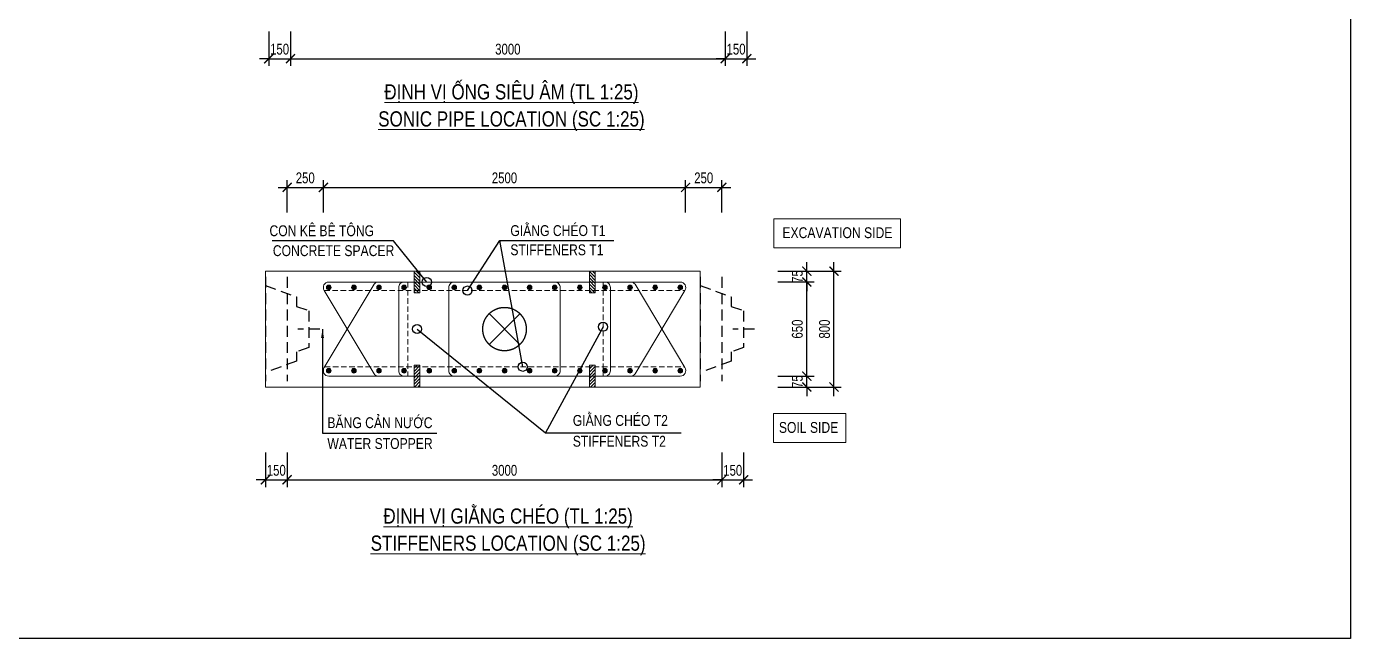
# Model space of a CAD drawing. Header units: millimetres. Extents: x 2746337 to 7547699, y -363432 to 15720.
# Drawn here: x 2907651 to 2944197, y -262419 to -245520 of the extents above; entities that cross this region are included whole.
import ezdxf
from ezdxf.enums import TextEntityAlignment as Align

# ---------------------------------------------------------------- set-up
doc = ezdxf.new("R2010")
doc.units = ezdxf.units.MM
doc.header["$LTSCALE"] = 1200
doc.header["$PDMODE"] = 3
doc.linetypes.add('CENTER', pattern=[2, 1.25, -0.25, 0.25, -0.25])
doc.linetypes.add('HIDDEN', pattern=[0.375, 0.25, -0.125])
for name, color, linetype, lineweight in [('5', 5, 'Continuous', 13), ('BOUND', 3, 'Continuous', 20), ('CWS', 8, 'HIDDEN', 9), ('ENOTE', 2, 'Continuous', 15), ('GRID', 74, 'CENTER', 15), ('K-THUOC', 1, 'Continuous', 18), ('LEADER', 8, 'Continuous', 9), ('MCT', 6, 'Continuous', 20), ('T2HI', 4, 'HIDDEN', 13), ('TEXTMA', 2, 'Continuous', 13), ('TEXTVN', 2, 'Continuous', 20), ('TIE', 4, 'Continuous', 13)]:
    doc.layers.add(name, color=color, linetype=linetype, lineweight=lineweight)
for name, color, linetype in [('CDC.04.HIDDEN', 8, 'HIDDEN'), ('CDC.11.NOTE', 8, 'Continuous'), ('MIE', 5, 'HIDDEN')]:
    doc.layers.add(name, color=color, linetype=linetype)
doc.styles.add('DB_Arial', font='arial.ttf', dxfattribs={"width": 0.8})
doc.styles.add('SMTEXT', font='arial.ttf', dxfattribs={"width": 0.75})
doc.dimstyles.new('BSV1-100', dxfattribs={"dimtxt": 300, "dimasz": 250, "dimexe": 200, "dimexo": 0, "dimgap": 108, "dimtad": 1, "dimdec": 0, "dimdsep": 46, "dimtxsty": 'SMTEXT', "dimblk": 'ARCHTICK', "dimcen": 100, "dimdle": 250, "dimclrd": 256, "dimclre": 256, "dimclrt": 1, "dimadec": 0, "dimazin": 0, "dimtfac": 1, "dimtdec": 0, "dimtix": 1, "dimtmove": 2, "dimatfit": 3, "dimfxl": 720, "dimfxlon": 1, "dimtolj": 1, "dimtzin": 0, "dimarcsym": 0})
doc.dimstyles.new('BSV25', dxfattribs={"dimtxt": 300, "dimasz": 250, "dimexe": 200, "dimexo": 0, "dimgap": 108, "dimtad": 1, "dimdec": 0, "dimlfac": 0.25, "dimdsep": 46, "dimtxsty": 'SMTEXT', "dimblk": 'ARCHTICK', "dimcen": 100, "dimdle": 250, "dimclrd": 256, "dimclre": 256, "dimclrt": 2, "dimadec": 0, "dimazin": 0, "dimtfac": 1, "dimtdec": 0, "dimtix": 1, "dimtmove": 2, "dimatfit": 3, "dimfxl": 800, "dimfxlon": 1, "dimtolj": 1, "dimtzin": 0, "dimarcsym": 0})

# ---------------------------------------------------------------- blocks, each defined once
blk = doc.blocks.new('_ArchTick')
at = {"color": 0, "linetype": 'ByBlock', "const_width": 0.15}
blk.add_lwpolyline([(-0.5, -0.5), (0.5, 0.5)], dxfattribs=at)
blk = doc.blocks.new('*D1370')
at = {"layer": 'Defpoints', "color": 0, "transparency": 16777216}
for p in [(2928440, -252275), (2929940, -252275), (2928440, -255475)]:
    blk.add_point(p, dxfattribs=at)
at = {"layer": 'K-THUOC', "lineweight": -2, "transparency": 16777216}
for p, q in [((2929940, -255725), (2929940, -252025)), ((2929140, -252275), (2930140, -252275)), ((2929140, -255475), (2930140, -255475))]:
    blk.add_line(p, q, dxfattribs=at)
at = {"layer": 'K-THUOC', "lineweight": -2, "transparency": 16777216, "xscale": 250, "yscale": 250, "zscale": 250}
for p, rotation in [((2929940, -252275), 90), ((2929940, -255475), 270)]:
    blk.add_blockref('_ArchTick', p, dxfattribs=dict(at, rotation=rotation))
at = {"layer": 'K-THUOC', "color": 2, "transparency": 16777216, "insert": (2929679, -253875), "char_height": 300, "attachment_point": 5, "rotation": 90, "style": 'SMTEXT'}
blk.add_mtext('\\A1;800', dxfattribs=at)
blk = doc.blocks.new('*D1371')
at = {"layer": 'Defpoints', "color": 0, "transparency": 16777216}
for p in [(2928440, -255175), (2929190, -255175), (2928082, -255475)]:
    blk.add_point(p, dxfattribs=at)
at = {"layer": 'K-THUOC', "lineweight": -2, "transparency": 16777216}
for p, q in [((2929190, -255175), (2929190, -254925)), ((2928440, -255175), (2929390, -255175)), ((2929190, -255475), (2929190, -255175)), ((2928390, -255475), (2929390, -255475)), ((2929190, -255475), (2929190, -255725))]:
    blk.add_line(p, q, dxfattribs=at)
at = {"layer": 'K-THUOC', "lineweight": -2, "transparency": 16777216, "xscale": 250, "yscale": 250, "zscale": 250}
for p, rotation in [((2929190, -255175), 270), ((2929190, -255475), 90)]:
    blk.add_blockref('_ArchTick', p, dxfattribs=dict(at, rotation=rotation))
at = {"layer": 'K-THUOC', "color": 2, "transparency": 16777216, "insert": (2928929, -255325), "char_height": 300, "attachment_point": 5, "rotation": 90, "style": 'SMTEXT'}
blk.add_mtext('\\A1;75', dxfattribs=at)
blk = doc.blocks.new('*D1372')
at = {"layer": 'Defpoints', "color": 0, "transparency": 16777216}
for p in [(2928082, -252575), (2929190, -252575), (2928082, -255175)]:
    blk.add_point(p, dxfattribs=at)
at = {"layer": 'K-THUOC', "lineweight": -2, "transparency": 16777216}
for p, q in [((2929190, -255425), (2929190, -252325)), ((2928390, -252575), (2929390, -252575)), ((2928390, -255175), (2929390, -255175))]:
    blk.add_line(p, q, dxfattribs=at)
at = {"layer": 'K-THUOC', "lineweight": -2, "transparency": 16777216, "xscale": 250, "yscale": 250, "zscale": 250}
for p, rotation in [((2929190, -252575), 90), ((2929190, -255175), 270)]:
    blk.add_blockref('_ArchTick', p, dxfattribs=dict(at, rotation=rotation))
at = {"layer": 'K-THUOC', "color": 2, "transparency": 16777216, "insert": (2928929, -253875), "char_height": 300, "attachment_point": 5, "rotation": 90, "style": 'SMTEXT'}
blk.add_mtext('\\A1;650', dxfattribs=at)
blk = doc.blocks.new('*D1373')
at = {"layer": 'Defpoints', "color": 0, "transparency": 16777216}
for p in [(2928082, -252275), (2929190, -252275), (2928082, -252575)]:
    blk.add_point(p, dxfattribs=at)
at = {"layer": 'K-THUOC', "lineweight": -2, "transparency": 16777216}
for p, q in [((2929190, -252275), (2929190, -252025)), ((2928390, -252275), (2929390, -252275)), ((2929190, -252575), (2929190, -252275)), ((2928390, -252575), (2929390, -252575)), ((2929190, -252575), (2929190, -252825))]:
    blk.add_line(p, q, dxfattribs=at)
at = {"layer": 'K-THUOC', "lineweight": -2, "transparency": 16777216, "xscale": 250, "yscale": 250, "zscale": 250}
for p, rotation in [((2929190, -252275), 270), ((2929190, -252575), 90)]:
    blk.add_blockref('_ArchTick', p, dxfattribs=dict(at, rotation=rotation))
at = {"layer": 'K-THUOC', "color": 2, "transparency": 16777216, "insert": (2928929, -252425), "char_height": 300, "attachment_point": 5, "rotation": 90, "style": 'SMTEXT'}
blk.add_mtext('\\A1;75', dxfattribs=at)
blk = doc.blocks.new('*D1428')
at = {"layer": 'Defpoints', "color": 0, "transparency": 16777216}
for p in [(2914337, -245659), (2914937, -245659), (2914937, -246409)]:
    blk.add_point(p, dxfattribs=at)
at = {"layer": 'K-THUOC', "lineweight": -2, "transparency": 16777216}
for p, q in [((2914337, -245659), (2914337, -246609)), ((2914937, -245659), (2914937, -246609)), ((2914337, -246409), (2914087, -246409)), ((2914337, -246409), (2914937, -246409)), ((2914937, -246409), (2915187, -246409))]:
    blk.add_line(p, q, dxfattribs=at)
at = {"layer": 'K-THUOC', "lineweight": -2, "transparency": 16777216, "xscale": 250, "yscale": 250, "zscale": 250}
blk.add_blockref('_ArchTick', (2914337, -246409), dxfattribs=at)
at = {"layer": 'K-THUOC', "lineweight": -2, "transparency": 16777216, "xscale": 250, "yscale": 250, "zscale": 250, "rotation": 180}
blk.add_blockref('_ArchTick', (2914937, -246409), dxfattribs=at)
at = {"layer": 'K-THUOC', "color": 2, "transparency": 16777216, "insert": (2914637, -246148), "char_height": 300, "attachment_point": 5, "style": 'SMTEXT'}
blk.add_mtext('\\A1;150', dxfattribs=at)
blk = doc.blocks.new('*D1429')
at = {"layer": 'Defpoints', "color": 0, "transparency": 16777216}
for p in [(2926937, -245659), (2927537, -245659), (2927537, -246409)]:
    blk.add_point(p, dxfattribs=at)
at = {"layer": 'K-THUOC', "lineweight": -2, "transparency": 16777216}
for p, q in [((2926937, -245659), (2926937, -246609)), ((2927537, -245659), (2927537, -246609)), ((2926937, -246409), (2926687, -246409)), ((2926937, -246409), (2927537, -246409)), ((2927537, -246409), (2927787, -246409))]:
    blk.add_line(p, q, dxfattribs=at)
at = {"layer": 'K-THUOC', "lineweight": -2, "transparency": 16777216, "xscale": 250, "yscale": 250, "zscale": 250}
blk.add_blockref('_ArchTick', (2926937, -246409), dxfattribs=at)
at = {"layer": 'K-THUOC', "lineweight": -2, "transparency": 16777216, "xscale": 250, "yscale": 250, "zscale": 250, "rotation": 180}
blk.add_blockref('_ArchTick', (2927537, -246409), dxfattribs=at)
at = {"layer": 'K-THUOC', "color": 2, "transparency": 16777216, "insert": (2927237, -246148), "char_height": 300, "attachment_point": 5, "style": 'SMTEXT'}
blk.add_mtext('\\A1;150', dxfattribs=at)
blk = doc.blocks.new('*D1432')
at = {"layer": 'Defpoints', "color": 0, "transparency": 16777216}
for p in [(2914937, -245659), (2926937, -245659), (2926937, -246409)]:
    blk.add_point(p, dxfattribs=at)
at = {"layer": 'K-THUOC', "lineweight": -2, "transparency": 16777216}
for p, q in [((2914937, -245659), (2914937, -246609)), ((2926937, -245659), (2926937, -246609)), ((2914687, -246409), (2927187, -246409))]:
    blk.add_line(p, q, dxfattribs=at)
at = {"layer": 'K-THUOC', "lineweight": -2, "transparency": 16777216, "xscale": 250, "yscale": 250, "zscale": 250, "rotation": 180}
blk.add_blockref('_ArchTick', (2914937, -246409), dxfattribs=at)
at = {"layer": 'K-THUOC', "lineweight": -2, "transparency": 16777216, "xscale": 250, "yscale": 250, "zscale": 250}
blk.add_blockref('_ArchTick', (2926937, -246409), dxfattribs=at)
at = {"layer": 'K-THUOC', "color": 2, "transparency": 16777216, "insert": (2920937, -246148), "char_height": 300, "attachment_point": 5, "style": 'SMTEXT'}
blk.add_mtext('\\A1;3000', dxfattribs=at)
blk = doc.blocks.new('cws800')
at = {"layer": 'CDC.04.HIDDEN'}
for p, q in [((-600, 1440), (-600, -1440)), ((0, 1440), (0, -1440))]:
    blk.add_line(p, q, dxfattribs=at)
for points in [[(0, 1200), (-860, 888), (-860, 627), (-1200, 507), (-1200, -507), (-860, -627), (-860, -888), (0, -1200)], [(-1500, 0), (-900, 0)]]:
    blk.add_lwpolyline(points, dxfattribs=at)
blk = doc.blocks.new('*D1434')
at = {"layer": 'Defpoints', "color": 0, "transparency": 16777216}
for p in [(2914245, -257287), (2914845, -257287), (2914845, -258037)]:
    blk.add_point(p, dxfattribs=at)
at = {"layer": 'K-THUOC', "lineweight": -2, "transparency": 16777216}
for p, q in [((2914245, -257287), (2914245, -258237)), ((2914845, -257287), (2914845, -258237)), ((2914245, -258037), (2913995, -258037)), ((2914245, -258037), (2914845, -258037)), ((2914845, -258037), (2915095, -258037))]:
    blk.add_line(p, q, dxfattribs=at)
at = {"layer": 'K-THUOC', "lineweight": -2, "transparency": 16777216, "xscale": 250, "yscale": 250, "zscale": 250}
blk.add_blockref('_ArchTick', (2914245, -258037), dxfattribs=at)
at = {"layer": 'K-THUOC', "lineweight": -2, "transparency": 16777216, "xscale": 250, "yscale": 250, "zscale": 250, "rotation": 180}
blk.add_blockref('_ArchTick', (2914845, -258037), dxfattribs=at)
at = {"layer": 'K-THUOC', "color": 2, "transparency": 16777216, "insert": (2914545, -257776), "char_height": 300, "attachment_point": 5, "style": 'SMTEXT'}
blk.add_mtext('\\A1;150', dxfattribs=at)
blk = doc.blocks.new('*D1435')
at = {"layer": 'Defpoints', "color": 0, "transparency": 16777216}
for p in [(2926845, -257287), (2927445, -257287), (2927445, -258037)]:
    blk.add_point(p, dxfattribs=at)
at = {"layer": 'K-THUOC', "lineweight": -2, "transparency": 16777216}
for p, q in [((2926845, -257287), (2926845, -258237)), ((2927445, -257287), (2927445, -258237)), ((2926845, -258037), (2926595, -258037)), ((2926845, -258037), (2927445, -258037)), ((2927445, -258037), (2927695, -258037))]:
    blk.add_line(p, q, dxfattribs=at)
at = {"layer": 'K-THUOC', "lineweight": -2, "transparency": 16777216, "xscale": 250, "yscale": 250, "zscale": 250}
blk.add_blockref('_ArchTick', (2926845, -258037), dxfattribs=at)
at = {"layer": 'K-THUOC', "lineweight": -2, "transparency": 16777216, "xscale": 250, "yscale": 250, "zscale": 250, "rotation": 180}
blk.add_blockref('_ArchTick', (2927445, -258037), dxfattribs=at)
at = {"layer": 'K-THUOC', "color": 2, "transparency": 16777216, "insert": (2927145, -257776), "char_height": 300, "attachment_point": 5, "style": 'SMTEXT'}
blk.add_mtext('\\A1;150', dxfattribs=at)
blk = doc.blocks.new('*D1436')
at = {"layer": 'Defpoints', "color": 0, "transparency": 16777216}
for p in [(2915845, -249963), (2914845, -250654), (2915845, -250654)]:
    blk.add_point(p, dxfattribs=at)
at = {"layer": 'K-THUOC', "lineweight": -2, "transparency": 16777216}
for p, q in [((2914595, -249963), (2916095, -249963)), ((2914845, -250654), (2914845, -249763)), ((2915845, -250654), (2915845, -249763))]:
    blk.add_line(p, q, dxfattribs=at)
at = {"layer": 'K-THUOC', "lineweight": -2, "transparency": 16777216, "xscale": 250, "yscale": 250, "zscale": 250, "rotation": 180}
blk.add_blockref('_ArchTick', (2914845, -249963), dxfattribs=at)
at = {"layer": 'K-THUOC', "lineweight": -2, "transparency": 16777216, "xscale": 250, "yscale": 250, "zscale": 250}
blk.add_blockref('_ArchTick', (2915845, -249963), dxfattribs=at)
at = {"layer": 'K-THUOC', "color": 2, "transparency": 16777216, "insert": (2915345, -249702), "char_height": 300, "attachment_point": 5, "style": 'SMTEXT'}
blk.add_mtext('\\A1;250', dxfattribs=at)
blk = doc.blocks.new('*D1437')
at = {"layer": 'Defpoints', "color": 0, "transparency": 16777216}
for p in [(2925843, -249963), (2915845, -250654), (2925843, -250654)]:
    blk.add_point(p, dxfattribs=at)
at = {"layer": 'K-THUOC', "lineweight": -2, "transparency": 16777216}
for p, q in [((2915595, -249963), (2926093, -249963)), ((2915845, -250654), (2915845, -249763)), ((2925843, -250654), (2925843, -249763))]:
    blk.add_line(p, q, dxfattribs=at)
at = {"layer": 'K-THUOC', "lineweight": -2, "transparency": 16777216, "xscale": 250, "yscale": 250, "zscale": 250, "rotation": 180}
blk.add_blockref('_ArchTick', (2915845, -249963), dxfattribs=at)
at = {"layer": 'K-THUOC', "lineweight": -2, "transparency": 16777216, "xscale": 250, "yscale": 250, "zscale": 250}
blk.add_blockref('_ArchTick', (2925843, -249963), dxfattribs=at)
at = {"layer": 'K-THUOC', "color": 2, "transparency": 16777216, "insert": (2920844, -249702), "char_height": 300, "attachment_point": 5, "style": 'SMTEXT'}
blk.add_mtext('\\A1;2500', dxfattribs=at)
blk = doc.blocks.new('*D1438')
at = {"layer": 'Defpoints', "color": 0, "transparency": 16777216}
for p in [(2914845, -257287), (2926845, -257287), (2926845, -258037)]:
    blk.add_point(p, dxfattribs=at)
at = {"layer": 'K-THUOC', "lineweight": -2, "transparency": 16777216}
for p, q in [((2914845, -257287), (2914845, -258237)), ((2926845, -257287), (2926845, -258237)), ((2914595, -258037), (2927095, -258037))]:
    blk.add_line(p, q, dxfattribs=at)
at = {"layer": 'K-THUOC', "lineweight": -2, "transparency": 16777216, "xscale": 250, "yscale": 250, "zscale": 250, "rotation": 180}
blk.add_blockref('_ArchTick', (2914845, -258037), dxfattribs=at)
at = {"layer": 'K-THUOC', "lineweight": -2, "transparency": 16777216, "xscale": 250, "yscale": 250, "zscale": 250}
blk.add_blockref('_ArchTick', (2926845, -258037), dxfattribs=at)
at = {"layer": 'K-THUOC', "color": 2, "transparency": 16777216, "insert": (2920845, -257776), "char_height": 300, "attachment_point": 5, "style": 'SMTEXT'}
blk.add_mtext('\\A1;3000', dxfattribs=at)
blk = doc.blocks.new('*D1439')
at = {"layer": 'Defpoints', "color": 0, "transparency": 16777216}
for p in [(2926845, -249963), (2925843, -250654), (2926845, -250654)]:
    blk.add_point(p, dxfattribs=at)
at = {"layer": 'K-THUOC', "lineweight": -2, "transparency": 16777216}
for p, q in [((2925593, -249963), (2927095, -249963)), ((2925843, -250654), (2925843, -249763)), ((2926845, -250654), (2926845, -249763))]:
    blk.add_line(p, q, dxfattribs=at)
at = {"layer": 'K-THUOC', "lineweight": -2, "transparency": 16777216, "xscale": 250, "yscale": 250, "zscale": 250, "rotation": 180}
blk.add_blockref('_ArchTick', (2925843, -249963), dxfattribs=at)
at = {"layer": 'K-THUOC', "lineweight": -2, "transparency": 16777216, "xscale": 250, "yscale": 250, "zscale": 250}
blk.add_blockref('_ArchTick', (2926845, -249963), dxfattribs=at)
at = {"layer": 'K-THUOC', "color": 2, "transparency": 16777216, "insert": (2926344, -249702), "char_height": 300, "attachment_point": 5, "style": 'SMTEXT'}
blk.add_mtext('\\A1;250', dxfattribs=at)
blk = doc.blocks.new('mct1')
at = {"lineweight": 9}
h = blk.add_hatch(color=256, dxfattribs=at)
h.dxf.hatch_style = 1
h.paths.add_polyline_path([(-16, 0, 1), (16, 0, 1)])
blk.add_circle((0, 0), 16, dxfattribs=at)
blk = doc.blocks.new('tremie')
at = {"layer": 'MIE', "color": 74, "ltscale": 1000}
for p, q in [((424, -424), (-424, 424)), ((424, 424), (-424, -424))]:
    blk.add_line(p, q, dxfattribs=at)
at = {"layer": 'MIE', "ltscale": 500}
blk.add_circle((0, 0), 600, dxfattribs=at)
blk = doc.blocks.new('sp')
at = {"layer": '5', "lineweight": 20}
h = blk.add_hatch(dxfattribs=at)
h.set_pattern_fill('ANSI31', color=256, scale=500)
h.set_pattern_definition([(45, (0, 0), (-44.194, 44.194), [])])
h.paths.add_polyline_path([(80, 300), (-80, 300), (-80, -300), (80, -300)])
blk.add_lwpolyline([(-80, -300), (80, -300), (80, 300), (-80, 300)], close=True, dxfattribs=at)

msp = doc.modelspace()

# ---------------------------------------------------------------- linework, layer by layer
msp.add_lwpolyline([(2850680.1, -185266.4), (2944197.4, -185266.4), (2944197.4, -262418.8), (2850680.1, -262418.8)], close=True)
at = {"layer": 'BOUND'}
msp.add_lwpolyline([(2914244.7, -255475.1), (2926244.7, -255475.1), (2926244.7, -252275.1), (2914244.7, -252275.1)], close=True, dxfattribs=at)
at = {"layer": 'ENOTE'}
for points in [[(2928276.7, -250832.6), (2931776.7, -250832.6), (2931776.7, -251632.6), (2928276.7, -251632.6)], [(2928266.1, -256209.2), (2930266.1, -256209.2), (2930266.1, -257009.2), (2928266.1, -257009.2)]]:
    msp.add_lwpolyline(points, close=True, dxfattribs=at)
at = {"layer": 'T2HI', "color": 1, "ltscale": 0.5}
for p, q in [((2915871.2, -252810.2), (2925820.8, -252810.2)), ((2918173.2, -252575.1), (2918173.2, -255175.1)), ((2923564.2, -252575.1), (2923564.2, -255175.1)), ((2915885.2, -254916.7), (2925806.7, -254916.7))]:
    msp.add_line(p, q, dxfattribs=at)
at = {"layer": 'TIE', "lineweight": 20}
for points in [[(2917366.5, -252575.1, 0.244599), (2917243.6, -252639), (2915871.9, -254939, 0.6069433), (2915994.7, -255175.1), (2925697.2, -255175.1, 0.6069433), (2925820.1, -254939), (2924448.3, -252639, 0.244599), (2924325.5, -252575.1)], [(2924325.5, -255175.1, 0.244599), (2924448.3, -255111.2), (2925820.1, -252811.2, 0.6069433), (2925697.2, -252575.1), (2915994.7, -252575.1, 0.6069433), (2915871.9, -252811.2), (2917243.6, -255111.2, 0.244599), (2917366.5, -255175.1)]]:
    msp.add_lwpolyline(points, format="xyb", dxfattribs=at)
at = {"layer": 'TIE'}
for points in [[(2918523.8, -255175.1), (2918073.8, -255175.1, -0.4142136), (2917923.8, -255025.1), (2917923.8, -252725.1, -0.4142136), (2918073.8, -252575.1), (2918523.8, -252575.1)], [(2919909.9, -255175.1), (2919459.9, -255175.1, -0.4142136), (2919309.9, -255025.1), (2919309.9, -252725.1, -0.4142136), (2919459.9, -252575.1), (2919909.9, -252575.1)], [(2921782, -255175.1), (2922232, -255175.1, 0.4142136), (2922382, -255025.1), (2922382, -252725.1, 0.4142136), (2922232, -252575.1), (2921782, -252575.1)], [(2923168.1, -255175.1), (2923618.1, -255175.1, 0.4142136), (2923768.1, -255025.1), (2923768.1, -252725.1, 0.4142136), (2923618.1, -252575.1), (2923168.1, -252575.1)]]:
    msp.add_lwpolyline(points, format="xyb", dxfattribs=at)

# ---------------------------------------------------------------- block references
at = {"layer": 'CWS', "xscale": -1}
for p in [(2914244.7, -253875.1), (2926244.7, -253875.1)]:
    msp.add_blockref('cws800', p, dxfattribs=at)
at = {"layer": 'ENOTE', "xscale": -1}
for p in [(2918430, -252575.1), (2923270.4, -252575.1)]:
    msp.add_blockref('sp', p, dxfattribs=at)
at = {"layer": 'ENOTE', "rotation": 180}
for p in [(2918430, -255175.1), (2923270.4, -255175.1)]:
    msp.add_blockref('sp', p, dxfattribs=at)
at = {"layer": 'GRID', "rotation": 269.672406155841}
msp.add_blockref('tremie', (2920846, -253875.1), dxfattribs=at)
at = {"layer": 'MCT', "xscale": -4, "yscale": 4, "zscale": 4, "rotation": 180}
for p in [(2915994.7, -252725.1), (2916687.7, -252725.1), (2917380.8, -252725.1), (2918073.8, -252725.1), (2918766.9, -252725.1), (2919459.9, -252725.1), (2920152.9, -252725.1), (2920846, -252725.1), (2921539, -252725.1), (2922232, -252725.1), (2922925.1, -252725.1), (2923618.1, -252725.1), (2924311.2, -252725.1), (2925004.2, -252725.1), (2925697.2, -252725.1)]:
    msp.add_blockref('mct1', p, dxfattribs=at)
at = {"layer": 'MCT', "xscale": 4, "yscale": 4, "zscale": 4}
for p in [(2915994.7, -255025.1), (2916687.7, -255025.1), (2917380.8, -255025.1), (2918073.8, -255025.1), (2918766.9, -255025.1), (2919459.9, -255025.1), (2920152.9, -255025.1), (2920846, -255025.1), (2921539, -255025.1), (2922232, -255025.1), (2922925.1, -255025.1), (2923618.1, -255025.1), (2924311.2, -255025.1), (2925004.2, -255025.1), (2925697.2, -255025.1)]:
    msp.add_blockref('mct1', p, dxfattribs=at)

# ---------------------------------------------------------------- texts
at = {"layer": 'TEXTMA', "style": 'DB_Arial', "width": 0.8}
for s, p in [('BĂNG CẢN NƯỚC', (2915955.9, -256610.1)), ('WATER STOPPER', (2915955.9, -257185.1))]:
    msp.add_text(s, height=300, rotation=360, dxfattribs=at).set_placement(p)
at = {"layer": 'TEXTVN', "style": 'DB_Arial', "width": 0.8}
for s, p in [('%%UĐỊNH VỊ ỐNG SIÊU ÂM (TL 1:25)', (2921036.7, -247324.2)), ('%%USONIC PIPE LOCATION (SC 1:25)', (2921036.7, -248124.2)), ('%%UĐỊNH VỊ GIẰNG CHÉO (TL 1:25)', (2920944.7, -259037)), ('%%USTIFFENERS LOCATION (SC 1:25)', (2920944.7, -259837))]:
    msp.add_text(s, height=420, rotation=360, dxfattribs=at).set_placement(p, align=Align.MIDDLE)
for s, p in [('CON KÊ BÊ TÔNG', (2914357.7, -251310.3)), ('GIẰNG CHÉO T1', (2921007, -251306.1)), (' CONCRETE SPACER', (2914357.7, -251860.3)), ('STIFFENERS T1', (2921007, -251836.1)), ('GIẰNG CHÉO T2', (2922729.8, -256547)), ('STIFFENERS T2', (2922729.8, -257122))]:
    msp.add_text(s, height=300, rotation=360, dxfattribs=at).set_placement(p)
msp.add_text('EXCAVATION SIDE', height=300, dxfattribs=at).set_placement((2928515.9, -251364.3))
msp.add_text('SOIL SIDE', height=300, dxfattribs=at).set_placement((2930058.3, -256740.8), align=Align.RIGHT)

# ---------------------------------------------------------------- dimensions: what is measured, and where the dimension line sits
at = {"layer": 'K-THUOC'}
for base, p1, p2, picture, middle in [((2914936.7, -246408.8), (2914336.7, -245658.8), (2914936.7, -245658.8), '*D1428', (2914636.7, -246147.6)), ((2926936.7, -246408.8), (2914936.7, -245658.8), (2926936.7, -245658.8), '*D1432', (2920936.7, -246147.5)), ((2927536.7, -246408.8), (2926936.7, -245658.8), (2927536.7, -245658.8), '*D1429', (2927236.7, -246147.6)), ((2915844.7, -249963.4), (2914844.7, -250654.5), (2915844.7, -250654.5), '*D1436', (2915344.7, -249702.2)), ((2925843.2, -249963.4), (2915844.7, -250654.5), (2925843.2, -250654.5), '*D1437', (2920844, -249702.2)), ((2926844.7, -249963.4), (2925843.2, -250654.5), (2926844.7, -250654.5), '*D1439', (2926344, -249702.2)), ((2914844.7, -258037), (2914244.7, -257287), (2914844.7, -257287), '*D1434', (2914544.7, -257775.8)), ((2926844.7, -258037), (2914844.7, -257287), (2926844.7, -257287), '*D1438', (2920844.7, -257775.7)), ((2927444.7, -258037), (2926844.7, -257287), (2927444.7, -257287), '*D1435', (2927144.7, -257775.8))]:
    dim = msp.add_linear_dim(base=base, p1=p1, p2=p2, dimstyle='BSV25', dxfattribs=at)
    dim.commit()
    dim.dimension.update_dxf_attribs({"geometry": picture, "text_midpoint": middle})
for base, p1, p2, picture, middle in [((2929190, -252275.1), (2928081.9, -252575.1), (2928081.9, -252275.1), '*D1373', (2928929.4, -252425.1)), ((2929940, -252275.1), (2928440, -255475.1), (2928440, -252275.1), '*D1370', (2929678.8, -253875.1)), ((2929190, -252575.1), (2928081.9, -255175.1), (2928081.9, -252575.1), '*D1372', (2928928.8, -253875.1)), ((2929190, -255175.1), (2928081.9, -255475.1), (2928440, -255175.1), '*D1371', (2928929.4, -255325.1))]:
    dim = msp.add_linear_dim(base=base, p1=p1, p2=p2, angle=90, dimstyle='BSV25', dxfattribs=at)
    dim.commit()
    dim.dimension.update_dxf_attribs({"geometry": picture, "text_midpoint": middle})

# ---------------------------------------------------------------- leaders
at = {"layer": 'CDC.11.NOTE'}
msp.add_leader([(2915821.6, -253875.1), (2915821.6, -256750.5), (2918975, -256750.5)], dimstyle='BSV1-100', override={"dimgap": 108, "dimtad": 0}, dxfattribs=at)
at = {"layer": 'LEADER'}
for points in [[(2918701.2, -252577.3), (2917777.3, -251439.9), (2914428.7, -251439.9)], [(2919823.3, -252810.2), (2920714.8, -251430.2), (2923860.8, -251430.2)], [(2921350.8, -254916.7), (2920714.8, -251430.2), (2923860.8, -251430.2)], [(2918433.3, -253875.1), (2921972.3, -256739), (2925724.4, -256739)], [(2923564.2, -253812), (2921972.3, -256739)]]:
    msp.add_leader(points, dimstyle='BSV25', override={"dimldrblk": 'Origin'}, dxfattribs=at)

doc.saveas('drawing.dxf')
